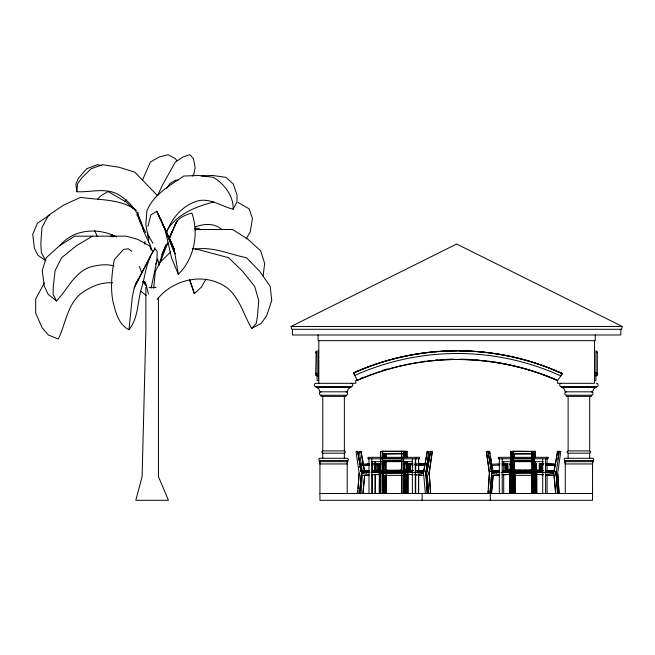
<?xml version="1.0" encoding="UTF-8"?>
<svg xmlns="http://www.w3.org/2000/svg" width="655" height="655" viewBox="0 0 655 655"><rect width="100%" height="100%" fill="white"/><g stroke="black" fill="none" stroke-linecap="round" stroke-linejoin="round"><path stroke-width="0.98" d="M523.673 470.454L526.268 470.233L512.3 470.167L513.414 470.454M424.383 471.215L421.247 471.076M551.584 471.076L554.719 471.215M545.975 470.83L554.867 471.199L553.074 471.076M401.654 453.678L401.638 451.311L401.638 493.452L403.66 493.452L403.562 451.311L403.562 493.452M404.97 493.452L405.044 474.04M406.894 493.452L406.968 474.04M531.934 453.89L531.975 451.311L531.975 493.452L534.005 493.452L533.899 451.311L533.899 493.452M535.462 474.04L535.389 493.452L535.585 473.737M401.736 493.452L401.842 475.293M407.091 473.737L407.001 493.452L404.765 493.452L404.765 471.887M532.188 475.293L532.073 493.452L532.065 472.935L512.488 472.975M380.67 474.294L380.67 493.452L380.678 451.311L406.894 451.311L406.952 457.305M380.678 451.311L380.58 493.452L382.602 493.452L382.61 451.311L404.97 451.311L404.929 457.673M383.961 470.978L384.026 461.767M384.059 457.673L384.084 453.587M385.885 470.978L385.951 461.767M385.983 457.673L386.016 453.587M511.006 474.294L511.006 493.452L511.023 451.311L535.389 451.311L535.446 457.305M512.554 457.673L512.578 453.587M511.023 451.311L510.916 493.452L512.947 493.452L512.947 451.311L533.383 451.541M514.38 470.978L514.445 461.767M514.478 457.673L514.502 453.587M382.274 467.826L382.283 466.63M382.422 471.043L382.585 453.309M382.585 461.014L382.545 458.426L401.703 458.426L401.662 461.014L382.52 460.801L401.662 461.014M382.651 453.89L404.995 453.678L382.643 453.89L382.61 451.311M383.838 471.043L383.928 461.3M383.961 457.305L384.002 453.309M385.607 467.826L385.615 466.63M385.762 471.043L385.852 461.3M385.885 457.305L385.926 453.309M512.611 467.826L512.619 466.63M512.767 471.043L512.931 453.309M512.922 461.014L512.881 458.426L532.04 458.426L531.999 461.014L512.865 460.801L531.999 461.014M532.425 453.89L512.988 453.89L512.947 451.311M514.101 467.826L514.109 466.63M514.257 471.043L514.347 461.3M514.38 457.305L514.421 453.309M553.107 471.035L547.465 470.83M402.186 472.861L402.227 472.124M532.523 472.861L532.564 472.124M151.076 288.184L156.897 260.788L157.175 251.364L154.948 248.777L152.124 253.018L135.495 284.368L134.193 287.979L132.294 297.173L128.961 329.727C118.743 324.675 115.976 313.024 113.282 302.946C110.155 288.65 111.768 273.986 114.257 259.724L123.476 249.44L128.331 248.777L131.819 251.364M514.543 470.208L513.79 470.167L516.091 470.282M401.523 472.869L402.088 472.967L382.16 473.049M512.497 473.049L531.868 472.869M403.971 464.731L404.037 463.462L403.202 464.297L403.21 465.492L403.971 464.731L403.971 472.198L404.037 463.462M404.454 464.731L404.512 463.462L403.071 463.462M407.369 463.462L407.304 464.731L406.55 465.492L406.534 464.297L407.369 463.462L407.304 470.282M406.411 463.462L407.852 463.462L407.787 470.282M534.308 464.731L534.374 463.462L533.538 464.297L533.547 465.492L534.308 464.731L534.308 472.198L534.374 463.462M534.791 464.731L534.857 463.462L533.407 463.462M536.281 464.731L536.347 463.462L536.183 470.347M382.7 470.454L381.963 470.167L383.06 470.454L382.471 470.2M385.476 470.216L387.596 470.454M406.992 472.779L407.033 472.034M513.831 470.265L514.494 470.134M537.337 472.779L537.378 472.034M411.782 472.312L404.184 471.887L423.515 472.894L425.373 493.452M408.024 472.108L404.266 471.821M408.106 470.658C395.227 469.774 418.897 471.158 410.005 470.356M411.438 470.658L409.621 470.495L413.338 470.413M415.54 472.517L423.056 472.935M415.63 470.83L423.171 471.256M417.522 470.74L421.247 471.15M418.971 470.83L422.737 471.191M419.298 472.73L423.065 472.844M420.862 470.74L422.729 471.068L420.846 471.06M542.119 472.312L534.521 471.887L553.852 472.894L555.718 493.452M538.361 472.108L534.611 471.821M538.091 470.544L534.808 470.421L542.217 470.626M540.342 470.356L543.707 470.626M545.877 472.517L553.401 472.935M547.867 470.74L553.131 471.166M549.357 470.74L547.474 470.724M549.635 472.73L553.401 472.844M357.745 493.452L357.941 490.538M358.072 488.589L359.136 473.025L356.017 451.541L357.72 451.311L358.146 453.678M362.338 474.965L360.979 493.452L363.009 493.452L364.655 475.317L362.911 493.452M488.483 453.678L488.065 451.311L486.362 451.541L489.375 473.025L487.983 493.452L491.504 493.452L493.15 475.317L491.406 493.452M488.081 493.452L488.286 490.538M488.417 488.589L489.482 473.025L486.362 451.541M428.722 472.509L428.886 472.124L428.747 472.861M425.406 472.861L425.439 471.371M555.776 471.371L555.751 472.861M148.39 242.162L148.881 236.332M359.57 493.452L361.437 472.894L357.622 451.311L359.914 464.297L368.986 463.822M489.915 493.452L491.782 472.894L487.959 451.311L490.259 464.297L499.814 463.879M490.014 493.452L491.561 475.317L499.659 474.973M143.576 231.469C141.169 215.863 131.287 201.838 117.532 194.101C104.612 187.51 90.447 192.505 76.815 191.719L77.527 183.973L81.76 177.898L91.266 168.671L102.565 164.732L118.768 167.172L134.799 172.118L157.413 195.575M153.663 288.29L155.333 271.358L160.221 262.147L170.652 251.995M361.781 471.256L369.314 470.789L360.594 471.133M493.616 471.256L497.374 471.191M490.906 471.215L499.659 470.789L495.884 471.191M154.678 249.588L154.891 247.606M144.657 244.159L145.033 241.277M318.518 375.937L317.118 375.937A1.4 1.285 0 0 1 315.726 374.644L316.136 351.113M596.918 351.113L597.139 352.799M263.023 276.115L264.694 263.547L260.641 250.791L247.696 239.059L232.533 229.487L195.141 229.487M426.61 484.7L425.816 473.025L428.927 451.541L425.914 473.025L427.306 493.452L425.275 493.452M430.548 493.452L429.148 473.025L432.267 451.541L429.254 473.025L430.646 493.452L428.616 493.452L427.068 475.317L426.331 475.276M557.544 493.452L556.152 473.025L559.272 451.541L557.569 451.311L555.375 464.297L545.312 463.773M558.453 455.307L559.059 451.311L560.762 451.541L557.749 473.025L559.141 493.452L555.62 493.452L554.073 475.317M406.231 470.446L411.88 470.519M536.592 470.544L543.707 470.519L541.832 470.413M382.143 470.216L382.897 470.454L382.545 470.134M385.983 470.454L386.401 470.454M512.988 470.454L513.405 470.454L512.48 470.216M512.48 470.454L514.298 470.2M423.736 471.043L424.792 465.492L415.041 464.984M423.408 472.894L427.33 451.311L425.029 464.297L414.975 463.773M427.076 471.043L428.157 465.492M418.308 463.773L428.296 464.297L430.662 451.311L426.847 472.894L428.714 493.452M554.081 471.043L555.162 465.492L545.378 464.984M557.749 459.302L558.101 457.305M622.25 326.46L621.538 329.301L291.794 329.301L291.082 326.46L456.666 244.02L622.25 326.46L291.082 326.46M425.357 472.73L425.48 471.502L425.48 472.517M555.727 472.509L555.759 471.494L555.702 472.73M159.018 265.291L162.072 254.377L165.944 245.085M147.915 226.434L150.822 214.996L156.782 211.237L174.205 249.342L178.332 274.273C194.019 259.028 199.235 233.516 191.849 213.063C184.325 215.143 176.203 218.606 174.197 227.039M363.926 471.133L368.896 471.068L363.705 471.076M492.421 471.133L497.391 471.068L493.698 471.322M155.677 264.276L156.897 260.788M361.863 471.322L367.43 470.74L360.356 471.215M490.701 471.215L497.382 470.929M404.97 451.311L405.027 457.305M406.861 457.673L406.894 451.311M535.356 457.673L535.389 451.311M160.123 262.475L167.868 242.8M169.71 238.117L171.929 232.5M166.673 232.451C171.684 217.869 183.015 205.08 198.137 200.815C210.82 197.933 221.431 206.415 233.18 209.207L236.987 201.83L237.077 195.092L233.213 183.94L225.885 177.317L212.49 175.474L201.29 175.925M166.517 244.307L162.072 254.377L166.632 244.192M169.358 237.904L172.593 230.585M169.53 237.716L176.997 221.054L168.924 238.617M142.332 180.543L150.445 161.957L158.969 157.094L168.098 154.695L175.286 158.567L177.071 160.827M192.824 176.13L193.978 173.6L195.165 167.631L193.438 158.567L189.713 154.695L182.835 157.094L175.401 161.957L162.505 184.997L157.773 195.182M128.961 329.727C138.295 318.305 137.362 302.61 141.267 289.06C145.058 277.114 145.852 264.047 152.124 253.018M134.193 287.979L150.38 256.555M110.908 236.913L112.21 234.506M44.286 283.034L35.755 298.754L35.632 313.049L42.198 327.868L48.437 335.041L58.303 339.012C65.533 324.192 66.933 306.311 79.705 294.586C89.023 287.357 100.649 281.879 112.66 282.821M135.495 284.368L137.935 279.922M205.67 279.587L201.412 287.087L194.33 293.661L189.598 280.045M246.182 238.977L250.243 231.895L252.437 218.492L249.178 208.871L238.15 202.477M166.452 188.534L170.071 183.547L175.368 180.256L178.275 180.182M166.313 231.673C176.015 214.234 195.386 206.8 213.686 202.01M562.522 373.686A254.304 254.304 0 0 0 493.911 353.512A254.418 254.418 0 0 1 545.959 366.833L562.53 373.669L557.577 380.465L557.577 383.314L594.535 383.314L594.535 340.674M165.093 246.935L167.95 243.251M97.816 199.136L100.338 196.197L108.026 191.514L126.087 201.986L133.554 208.896M153.213 251.79L149.422 245.805L137.689 239.37L126.153 236.168L74.678 236.168L59.376 245.83L46.309 257.669L42.231 270.531L44.294 286.145L48.233 294.406L56.477 300.923C67.449 289.772 73.679 273.651 89.047 267.387C97.096 265.103 105.823 263.646 114.019 265.938M157.118 299.409C171.594 281.232 198.604 273.217 219.933 283.64C238.379 291.565 242.252 312.812 251.708 328.376L256.244 323.455L257.521 315.792L258.717 300.465L254.713 286.44L242.538 271.235L228.562 257.71L195.37 248.818L192.382 248.802M375.184 464.878L378.091 464.731L379.294 463.462L375.209 463.666M505.095 472.198L505.013 464.731L506.299 463.462M506.503 470.282L506.503 464.731L507.707 463.462L507.764 470.208L507.682 463.462M403.75 475.317L404.765 474.294M407.082 475.317L408.106 474.294M534.087 475.317L535.11 474.294M535.577 475.317L536.601 474.294L536.723 493.452L536.723 473.729M403.758 472.894L404.896 471.756M534.103 472.894L535.233 471.756M59.9 245.781C73.344 228.759 98.504 227.465 116.696 236.93M347.764 460.547L348.337 459.417L347.764 458.279L319.37 458.279L318.805 459.417L319.37 460.547L347.764 460.547L347.764 461.685A3.856 2.726 90 0 0 347.183 463.953L319.935 463.961A3.856 2.726 -90 0 0 319.362 461.693M593.111 460.547L593.684 459.417L593.111 458.279L564.716 458.279L564.151 459.417L564.716 460.547L593.111 460.547L593.111 461.685A3.856 2.726 -90 0 0 592.529 463.953L565.281 463.961M124.516 201.715L126.824 199.873M49.927 214.889L37.45 223.216L32.75 234.31L34.396 248.22L37.916 255.221L45.907 260.788M92.404 236.168L76.324 245.83L61.668 257.669L55.126 270.531L53.333 286.145L53.08 294.406L56.477 300.923M536.306 470.421L538.115 470.495M251.708 328.376L261.132 323.455L266.651 315.792L271.727 300.465L270.212 286.44L259.65 271.235L246.452 257.71C229.504 254.427 212.85 246.255 195.313 249.203M350.605 387.285L348.223 389.045L347.199 391.829L319.935 391.829L318.911 389.045L316.529 387.285M595.952 387.285L593.569 389.045L592.546 391.829L565.281 391.829L564.258 389.045L561.875 387.285M508.239 364.54A249.49 249.49 0 0 1 557.577 380.465A249.817 249.817 0 0 0 357.212 380.481L353.569 372.9L370.181 366.178A254.418 254.418 0 0 1 492.928 353.364A254.304 254.304 0 0 0 476.07 351.547M397.773 470.454L402.096 470.29L399.984 470.454M195.018 226.957C203.697 223.748 214.742 222.749 221.914 229.676M195.215 229.938L197.147 229.487M382.143 471.731L402.121 471.502L382.152 471.248M512.48 471.731L532.458 471.502L512.488 471.363L514.036 471.248M362.199 471.068L359.358 451.541L361.061 451.311L361.478 453.678M486.46 451.541L488.065 451.311M489.973 453.678L489.555 451.311L487.95 451.541M357.622 379.654A249.49 249.49 0 0 0 355.755 380.465L355.755 383.314L315.964 383.314C313.77 383.224 313.77 386.802 315.964 386.72L351.17 386.72C353.364 386.802 353.364 383.224 351.17 383.314M321.073 391.829C318.887 391.747 318.887 395.317 321.073 395.235L346.061 395.235C348.247 395.317 348.247 391.747 346.061 391.829M561.31 383.314C559.116 383.224 559.116 386.802 561.31 386.72L596.517 386.72C598.711 386.802 598.711 383.224 596.517 383.314M566.419 391.829C564.233 391.747 564.233 395.317 566.419 395.235L591.408 395.235C593.594 395.317 593.594 391.747 591.408 391.829M322.776 450.894L321.638 452.032L322.776 453.17L344.358 453.17L345.496 452.032L344.358 450.894L322.776 450.894L322.776 396.373M568.122 450.894L566.984 452.032L568.122 453.17L589.705 453.17L590.843 452.032L589.705 450.894L568.122 450.894L568.122 396.373M495.892 470.929L494.05 471.076M380.547 470.233L376.838 470.552L380.367 470.364M510.884 470.233L507.183 470.552L510.703 470.364M508.657 470.315L510.548 470.446M382.143 470.454L384.256 470.454M385.476 470.454L387.596 470.282M361.879 472.844L369.404 472.435L361.896 472.935M371.287 472.419L375.045 472.214M492.216 472.844L499.749 472.435L492.233 472.935M501.632 472.419L505.39 472.214M360.512 471.338L361.912 471.199M490.849 471.338L492.249 471.199M376.846 470.658L380.481 470.421M507.175 470.421L510.818 470.421M508.681 470.658L510.523 470.544M376.928 472.165L378.803 472.009L376.92 472.026M507.273 472.165L509.148 472.009L507.265 472.026M385.738 470.454L390.364 470.454M389.07 470.454L392.402 470.454M393.876 470.454L398.502 470.454M397.217 470.454L401.286 470.454M517.565 470.454L527.742 470.454M518.113 470.282L522.739 470.454M526.268 470.454L532.474 470.274L530.321 470.282M526.252 470.282L532.433 470.29L526.808 470.454M383.699 470.364L382.004 470.495L383.814 470.421M508.673 470.609L510.499 470.495M507.191 470.658L509.009 470.495M373.08 470.716L374.963 470.683M378.295 470.601L376.412 470.626L378.287 470.413M382.839 470.274L382.938 470.282M371.287 472.337L375.045 472.124M503.425 470.716L505.308 470.683M503.024 470.617L504.907 470.626M513.242 470.29L513.201 470.282M513.97 470.216L514.863 470.454M501.624 472.337L505.382 472.124M376.838 470.421L380.596 470.347M364.557 475.317L369.305 475.072M493.051 475.317L499.757 474.973M371.868 463.666L375.954 463.462L375.855 472.14M367.242 464.084L369.33 463.977M368.945 465.034L360.127 465.492L361.208 471.043M371.745 464.878L374.75 464.731L374.652 470.282M369.379 465.189L363.566 465.492M502.213 463.666L507.789 463.462M499.806 465.083L490.472 465.492L491.553 471.043M502.09 464.878L506.503 464.731M369.584 472.468L361.535 472.894M372.138 472.337L380.67 471.887M368.912 474.924L361.216 475.317L359.677 493.452L357.638 493.452L359.136 473.025M371.745 474.769L379.818 474.343M375.078 474.769L379.974 474.507M499.929 472.468L491.88 472.894M502.475 472.337L511.006 471.887M502.082 474.769L510.155 474.343M503.679 474.769L509.549 474.457M383.887 470.233L382.037 470.323L383.936 470.347M423.155 471.133L415.638 470.724M553.074 471.15L549.733 471.068L553.5 471.133L549.741 471.191M402.137 470.274L399.984 470.282M408.122 470.315L404.348 470.347L408.114 470.421M411.446 470.552L409.588 470.323L413.33 470.527M422.737 470.929L418.979 470.724M538.451 470.552L536.592 470.323L538.459 470.315M531.86 472.975L532.425 472.967L530.321 473.049M194.625 228.333L199.046 228.333L200.07 229.954M149.234 287.414L156.037 287.414M594.535 372.9L595.935 372.9M317.118 373.669L318.518 373.669M594.535 375.421L595.935 375.421A1.4 1.294 0 0 0 597.327 374.136A1.4 1.294 0 0 0 595.935 372.842M594.535 380.465L595.935 380.465L595.935 350.712M489.555 451.311L491.749 464.297M557.667 451.311L553.753 472.894M380.768 451.541L406.812 451.541M511.105 451.541L535.307 451.541M532.482 453.678L512.988 453.89M382.61 458.639L401.638 458.639M512.947 458.639L531.975 458.639M347.764 461.685L319.37 461.685L319.37 460.547M371.844 461.669L412.683 461.669M502.188 461.669L543.2 461.669M564.716 460.547L564.716 461.685L593.111 461.685M381.169 463.462L379.728 463.462L379.785 472.198L381.235 472.198M384.51 463.462L383.06 463.462L383.126 470.282M408.998 472.14L408.998 463.462L410.3 464.731L410.226 472.198L410.202 464.731L413.207 464.878M511.506 463.462L510.065 463.462L510.13 472.198L511.571 472.198M539.433 463.462L539.335 472.14L539.335 463.462L540.637 464.731L540.563 472.198L540.637 464.731M540.825 463.462L540.899 470.208L540.825 463.462L543.814 463.617M428.272 464.297L418.381 463.773M377.984 464.731L378.091 470.282L378.066 464.731M380.563 464.297L379.728 463.462L379.785 464.731L381.235 464.731M510.9 464.297L510.065 463.462L510.13 464.731L511.571 464.731M492.061 465.492L493.043 471.043M363.492 467.826L363.279 466.63M382.143 470.29L401.842 470.282M512.48 470.29L532.376 470.282M512.488 471.248L514.036 471.363M512.48 471.502L514.036 471.731M379.785 472.14L381.235 472.14M506.192 472.14L506.217 463.462L506.192 470.208M510.13 472.14L511.571 472.14M374.676 472.198L374.676 464.731L375.855 463.462L375.88 472.14M382.152 472.975L401.72 472.935L401.777 493.452M380.604 473.025L382.536 473.025M401.712 473.025L403.636 473.025M510.949 473.025L512.873 473.025M532.048 473.025L533.972 473.025M556.152 473.025L557.651 493.452M408.614 474.351L407.516 474.294M423.629 475.317L415.065 474.867M553.524 475.293L545.402 474.867M382.454 475.35L402.309 475.391M532.597 475.35L512.8 475.35L512.865 472.935M386.515 493.452L386.409 474.719M408.229 493.452L408.229 473.729M319.935 493.493L592.546 493.493M382.7 470.282L384.256 470.282M503.408 470.519L505.292 470.527M373.072 470.519L374.955 470.527M376.404 470.519L378.295 470.527M547.85 471.06L551.223 471.068M417.513 471.06L423.089 471.322M507.167 470.315L510.532 470.323M376.83 470.315L378.705 470.323M542.127 472.23L538.369 472.026M549.643 472.64L545.885 472.435M411.79 472.23L408.032 472.026M419.306 472.64L415.548 472.435M509 470.225L510.941 470.347M427.723 471.215L426.495 471.133M539.941 470.519L541.824 470.601M411.446 470.519L413.33 470.601M409.629 470.225L411.455 470.315M546.802 463.773L555.866 464.239M539.335 463.462L543.421 463.666M546.868 464.984L552.779 465.287M540.539 464.731L543.544 464.878M408.998 463.462L413.084 463.666M536.592 470.323L538.459 470.421M414.5 464.78L416.539 464.878M418.373 464.984L423.245 465.238M536.011 474.294L539.163 474.457M541.022 474.564L543.077 474.662M546.892 474.867L554.826 475.276M534.521 474.294L543.544 474.769M409.588 470.323L411.455 470.421M414.484 474.662L416.539 474.769M418.398 474.867L421.435 475.022M404.184 474.294L413.207 474.769M545.975 470.724L553.5 471.133M518.121 470.454L515.534 470.454M516.631 470.454L514.036 470.454M401.842 470.454L399.804 470.454M397.945 470.454L395.178 470.454M394.433 470.454L391.665 470.454M389.807 470.454L387.04 470.454M535.151 470.257L536.412 470.364M382.143 471.363L383.699 471.731M536.625 470.495L538.443 470.658M532.441 470.454L530.886 470.454M402.096 470.454L400.541 470.454M406.247 470.323L408.106 470.552M559.059 451.311L560.254 451.475M432.267 451.541L430.564 451.311L431.76 451.475M427.232 451.311L428.927 451.541M101.214 165.338L97.3 164.732L86.845 168.671L78.665 177.898L75.865 183.973L76.815 191.719M110.376 236.168L113.299 236.856M136.494 210.345C120.225 198.563 99.511 200.291 80.598 197.335L63.641 205.113L48.364 215.372L41.912 227.719L40.823 243.603L41.363 252.74L45.457 259.986M140.629 291.164L146.237 295.43M142.651 281.56L145.787 285.22M386.188 470.454L383.699 470.454M510.13 464.731L510.892 465.492M514.208 475.276L514.437 493.452L514.371 475.063M510.818 472.894L509.688 471.756L509.688 493.452L509.811 471.887M512.718 475.276L512.84 493.452M509.811 474.294L510.834 475.317M383.895 464.297L383.06 463.462L383.126 464.731L383.887 465.492M379.785 464.731L380.547 465.492M385.713 475.276L385.844 493.452M383.789 475.276L383.912 493.452L385.942 493.452L385.877 475.063M380.481 472.894L379.343 471.756L379.343 493.452L379.474 471.887M382.381 475.276L382.504 493.452M379.474 474.294L380.49 475.317M316.136 353.094L315.726 352.103M145.885 232.738L139.867 221.537M152.975 243.275L147.833 234.834L145.828 224.665L146.892 210.992C153.581 194.191 169.719 185.815 183.695 176.039L198.588 175.474L213.284 177.317C224.247 183.727 233.655 196.123 233.18 209.207M136.789 214.676L139.106 218.803L144.992 234.212L150.781 246.313L151.043 250.251M143.56 280.741L146.573 286.366L148.48 294.095M94.68 230.609L97.349 236.635M178.332 274.273L171.61 258.168L165.125 229.807L175.049 253.878L160.794 219.31M189.582 279.677L192.357 287.087M139.45 266.47L141.824 273.102M144.878 281.634L146.573 286.366M192.636 288.028L194.33 293.661M157.56 258.635L159.157 264.497M137.755 211.794L139.433 220.653M490.816 458.426L491.234 460.801M489.326 458.426L489.743 460.801M362.321 458.426L362.739 460.801M358.981 458.426L359.407 460.801M491.774 466.63L491.987 467.826M364.548 471.043L360.962 451.311L364.45 471.043M360.021 466.63L360.234 467.826L359.939 466.63M488.262 454.464L488.54 456.42M557.708 473.999L558.969 492.478M426.741 486.64L427.207 493.452M508.255 472.034L508.296 472.779M504.882 472.206L504.907 472.64M496.703 472.64L496.736 473.238M377.919 472.034L377.951 472.779M374.545 472.206L374.57 472.64M366.358 472.64L366.391 473.238M147.793 233.426L147.891 237.438M535.487 461.3L535.577 471.043M533.743 466.63L533.751 467.826M531.991 453.309L532.155 471.043M406.992 461.3L407.082 471.043M406.739 466.63L406.755 467.826M405.06 461.3L405.093 464.297M403.406 466.63L403.415 467.826M401.654 453.309L401.818 471.043M535.381 461.767L535.446 470.978M406.886 461.767L406.952 470.978M404.962 461.767L405.027 470.978M383.953 475.063L384.018 493.452L384.002 475.309M620.825 329.301L620.825 334.983L292.507 334.983L292.507 329.301M597.327 352.103L597.327 374.644M596.517 386.72L596.517 387.285L561.31 387.285L561.31 386.72M595.248 334.983L595.248 340.674L318.093 340.674L318.093 334.983M592.546 461.398L592.546 500.305L319.935 500.305L319.935 460.547M591.408 395.235L591.408 396.373L566.419 396.373L566.419 395.235M589.705 396.373L589.705 450.894M589.705 453.17L589.705 458.279M568.122 453.17L568.122 458.279M565.281 461.398L565.281 493.493M555.915 472.935L555.915 475.35M547.105 458.778L547.064 471.027M547.105 474.089L547.105 493.493M546.54 457.329L546.54 458.778M545.574 458.778L545.615 493.493M542.684 458.778L542.725 493.493M542.103 470.282L542.127 464.731L542.029 470.282M536.109 474.294L536.109 493.452M535.864 470.208L535.864 463.462L535.798 470.282M535.233 473.729L535.11 493.452L535.11 471.887M534.857 463.462L534.857 470.208M534.619 474.294L534.619 493.452M515.01 474.719L515.01 493.452L514.904 474.719M513.52 474.719L513.52 493.452L513.414 474.719M510.548 463.462L510.548 470.208M503.72 461.841L503.72 471.027M503.679 474.089L503.72 493.493M502.188 458.778L502.221 493.493M499.29 458.778L499.331 493.493M490.317 493.493L490.317 500.305M428.91 472.935L428.91 474.548M425.57 472.935L425.57 475.35M422.164 493.493L422.164 500.305M416.203 457.329L416.203 458.778M415.679 458.778L415.679 471.027M415.679 474.089L415.72 493.493M415.278 458.778L415.278 493.493M412.347 458.778L412.38 493.493M409.097 463.462L409.097 472.14M407.852 463.462L407.852 470.208M407.615 474.294L407.615 493.452M405.06 473.745L405.06 475.35M404.896 473.729L404.896 493.452M404.512 463.462L404.512 470.208M404.282 474.294L404.282 493.452M395.735 470.454L391.109 470.454M383.175 474.719L383.175 493.452L383.077 474.719M382.52 472.935L382.52 475.35M380.203 463.462L380.203 470.208M379.188 463.462L379.27 470.208M372.286 461.841L372.286 471.027M372.286 474.089L372.286 493.493M371.844 458.778L371.884 493.493M368.953 458.778L368.994 493.493M351.17 386.72L351.17 387.285L315.964 387.285L315.964 386.72M347.199 461.398L347.199 493.493M346.061 395.235L346.061 396.373L321.073 396.373L321.073 395.235M344.358 396.373L344.358 450.894M344.358 453.17L344.358 458.279M322.776 453.17L322.776 458.279M318.805 340.674L318.805 383.314M318.518 350.843L318.518 380.465L317.118 380.465L317.118 350.712M158.436 297.64L158.436 476.603L168.458 500.305L135.79 500.305L142.102 476.603L145.86 330.349L145.86 287.414M316.758 375.38A1.4 1.294 0 0 1 316.136 373.219M315.726 374.644A1.4 1.285 0 0 1 317.118 373.358M353.577 372.916A254.304 254.304 0 0 1 432.243 352.079M434.224 351.891A254.304 254.304 0 0 1 439.194 351.489M440.193 351.416A254.304 254.304 0 0 1 457.133 350.851M459.13 350.859A254.304 254.304 0 0 1 473.082 351.342M360.43 378.459A249.49 249.49 0 0 1 363.263 377.296M382.438 370.443A249.49 249.49 0 0 1 387.318 368.978M423.155 361.413A249.49 249.49 0 0 1 425.177 361.142M428.214 360.774A249.49 249.49 0 0 1 431.252 360.447M435.305 360.062A249.49 249.49 0 0 1 437.335 359.898M445.466 359.398A249.49 249.49 0 0 1 453.612 359.169M459.72 359.169A249.49 249.49 0 0 1 469.905 359.497M475.997 359.898A249.49 249.49 0 0 1 480.058 360.25M482.088 360.447A249.49 249.49 0 0 1 486.141 360.897M488.155 361.142A249.49 249.49 0 0 1 507.24 364.327M597.139 374.005A1.4 1.285 0 0 1 595.935 375.937M356.819 380.432A249.817 249.817 0 0 1 371.819 374.431M372.769 374.095A249.817 249.817 0 0 1 388.153 369.142M389.127 368.863A249.817 249.817 0 0 1 557.184 380.432M564.708 461.693A3.856 2.726 -90 0 1 565.298 463.953M561.965 373.358L560.885 375.937A250.341 250.341 0 0 0 354.789 375.438L353.708 372.842A253.059 253.059 0 0 1 561.949 373.391M534.742 470.233L538.082 470.323L534.742 470.233M419.536 457.329L367.987 457.329L367.987 458.778L419.536 458.778L419.536 457.329M548.03 457.329L498.332 457.329L498.332 458.778L548.03 458.778L548.03 457.329M490.57 467.826L490.284 466.63L490.57 467.826M172.036 244.053L156.782 211.237L174.205 249.342L172.036 244.053M418.61 471.027L418.61 458.778L418.57 471.027M418.61 493.493L418.61 474.089L418.57 493.493M375.225 463.879L375.225 461.841L375.184 463.879M375.225 493.493L375.225 474.089L375.184 493.493"/></g></svg>
